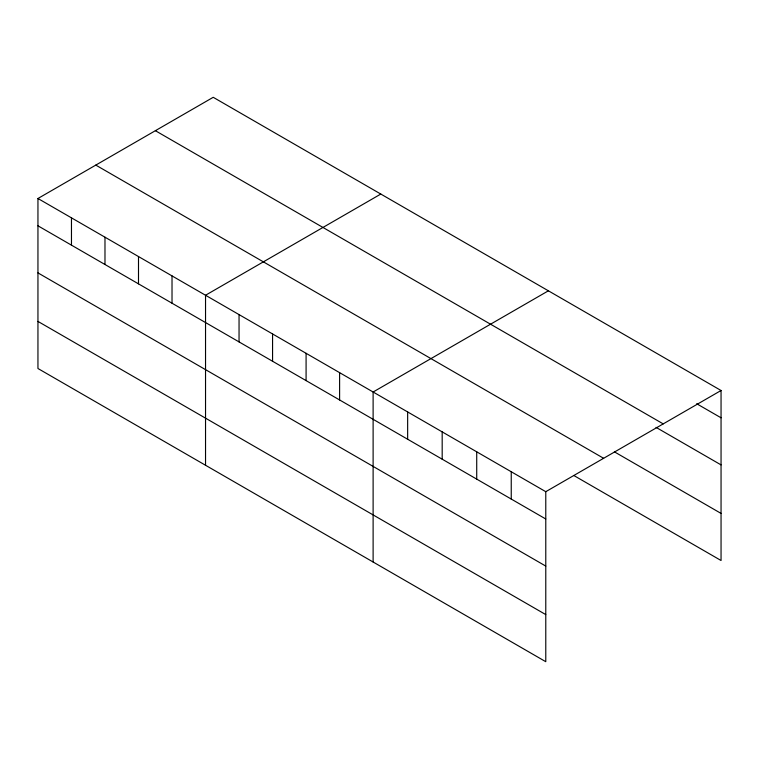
<?xml version="1.0" encoding="UTF-8"?>
<svg xmlns="http://www.w3.org/2000/svg" width="759" height="759" viewBox="0 0 759 759"><rect width="100%" height="100%" fill="white"/><g stroke="black" fill="none" stroke-linecap="round" stroke-linejoin="round"><path stroke-width="1.14" d="M37.95 198.497L545.778 491.69L545.778 661.696L37.95 368.504L37.95 198.497L213.222 97.304L721.05 390.496L721.05 560.503L573.776 475.476M380.8 194.057L205.537 295.251L205.537 465.258M548.387 290.811L373.115 392.005L373.115 562.011M545.778 491.69L721.05 390.496M696.677 403.731L721.05 417.801M155.377 130.7L663.214 423.892M656.051 427.364L721.05 464.897M614.401 451.842L721.05 513.416M95.786 165.101L603.623 458.294M37.95 225.803L545.778 518.995M37.95 272.889L545.778 566.091M37.95 321.408L545.778 614.6M511.243 471.756L511.243 499.061M476.718 451.814L476.718 479.119M442.184 431.88L442.184 459.186M407.649 411.938L407.649 439.252M339.605 372.65L339.605 399.955M306.086 353.305L306.086 380.61M272.566 333.951L272.566 361.256M239.047 314.606L239.047 341.911M172.018 275.897L172.018 303.202M138.499 256.551L138.499 283.857M104.979 237.197L104.979 264.502M71.469 217.852L71.469 245.157"/></g></svg>
